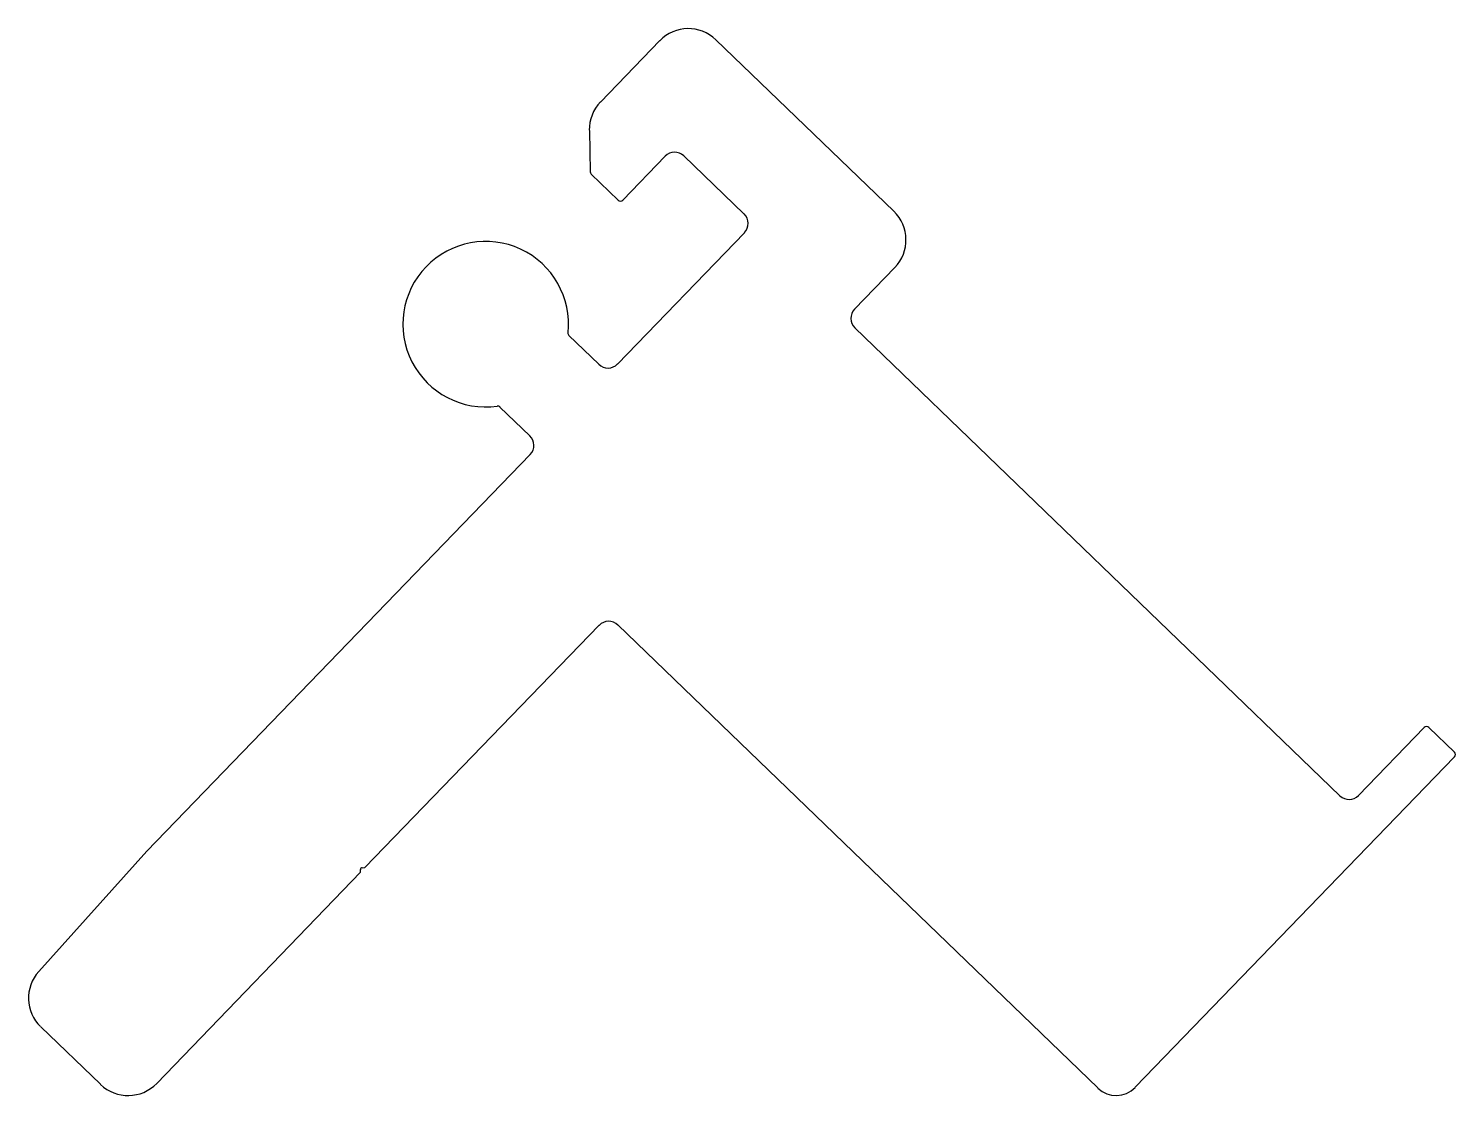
# Model space of a CAD drawing. Extents: x -54 to 54, y 45 to 126.
import ezdxf

# ---------------------------------------------------------------- set-up
doc = ezdxf.new("R2010")
doc.units = 0
doc.layers.get('0').update_dxf_attribs({"linetype": 'CONTINUOUS'})

msp = doc.modelspace()

# ---------------------------------------------------------------- linework, layer by layer
for p, q in [((-6.21, 125.07), (-10.68, 120.43)), ((11.47, 112.18), (-1.97, 125.14)), ((-11.52, 118.29), (-11.47, 115.17)), ((-9, 113.03), (-5.81, 116.34)), ((-4.39, 116.36), (0.15, 111.98)), ((-11.39, 114.99), (-9.35, 113.02)), ((0.18, 110.56), (-9.4, 100.64)), ((8.5, 104.78), (11.54, 107.93)), ((-10.81, 100.62), (-13.06, 102.79)), ((45.14, 68.03), (8.52, 103.37)), ((-18.27, 97.39), (-16.02, 95.22)), ((-15.99, 93.81), (-44.92, 63.84)), ((-28.46, 62.61), (-10.79, 80.91)), ((-9.38, 80.93), (26.86, 45.96)), ((51.5, 73.18), (46.55, 68.05)), ((53.78, 71.33), (51.86, 73.19)), ((29.68, 46.01), (53.79, 70.98)), ((-44.92, 63.84), (-53.09, 54.76)), ((-28.66, 62.6), (-28.46, 62.61)), ((-44.18, 46.31), (-28.8, 62.25)), ((-28.8, 62.25), (-28.81, 62.45)), ((-52.94, 50.59), (-48.43, 46.24))]:
    msp.add_line(p, q)
for centre, radius, start, end in [((-4.05, 122.98), 3, 46.0147, 136.0147), ((-8.53, 118.35), 3, 136.0147, 181.0147), ((-5.09, 115.64), 1, 46.0147, 136.0147), ((-11.22, 115.17), 0.25, 181.0147, 226.0147), ((-9.18, 113.2), 0.25, 226.0147, 316.0147), ((9.38, 110.02), 3, 316.0147, 46.0147), ((-0.54, 111.26), 1, 316.0147, 46.0147), ((-19.35, 103.65), 6.25, 353.9945, 278.0348), ((9.22, 104.09), 1, 136.0147, 226.0147), ((-12.89, 102.97), 0.25, 173.9945, 226.0147), ((-10.12, 101.34), 1, 226.0147, 316.0147), ((-18.44, 97.21), 0.25, 46.0147, 98.0348), ((-16.71, 94.5), 1, 316.0147, 46.0147), ((-10.07, 80.21), 1, 46.0147, 136.0147), ((51.68, 73.01), 0.25, 46.0147, 136.0147), ((53.61, 71.15), 0.25, 316.0147, 46.0147), ((45.83, 68.75), 1, 226.0147, 316.0147), ((-28.66, 62.45), 0.15, 91.0147, 181.0147), ((-50.86, 52.75), 3, 138.0147, 226.0147), ((-46.34, 48.39), 3, 226.0147, 316.0147), ((28.25, 47.39), 2, 226.0147, 316.0147)]:
    msp.add_arc(centre, radius, start, end)

doc.saveas('drawing.dxf')
